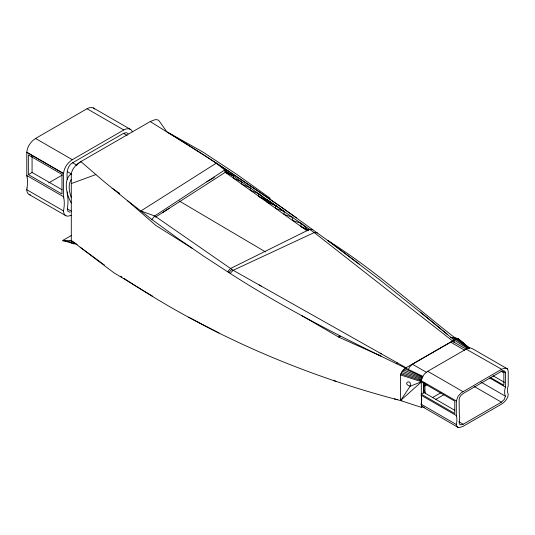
<?xml version="1.0" encoding="UTF-8"?>
<svg xmlns="http://www.w3.org/2000/svg" width="535" height="535" viewBox="0 0 535 535"><rect width="100%" height="100%" fill="white"/><g stroke="black" fill="none" stroke-linecap="round" stroke-linejoin="round"><path stroke-width="0.8" d="M232.25 175.259L224.994 171.153L233.227 175.941L233.441 178.175L241.733 181.867L241.867 184.207L250.233 187.798L250.286 190.233L258.733 193.724L258.713 196.265L276.281 205.962M275.732 205.58L275.565 208.322L284.232 211.512L283.991 214.354L292.732 217.437L292.418 220.38L301.238 223.369L308.3 230.157M67.276 179.72C66.688 173.775 66.715 166.171 72.62 162.747L123.491 133.375L126.166 132.606L128.119 133.589M301.238 223.369L300.844 226.412L308.153 230.331M505.421 396.214L504.244 399.464L501.395 402.173L463.149 424.255L460.307 424.83L459.264 423.8L459.297 422.082A20.758 11.984 -60 0 0 459.297 414.444L459.13 399.471L459.665 397.344L461.143 395.164L463.149 393.513L501.395 371.43L503.408 370.762L504.88 371.243L505.421 372.748L505.421 387.066L504.833 389.667A14.579 8.42 -60 0 0 504.833 394.282L505.421 396.214L480.992 382.11M422.222 406.058L421.56 407.416L400.541 400.568L400.541 374.908L402.173 371.163L406.025 367.759L455.526 339.31L456.843 338.949L458.856 339.25L469.248 347.964L457.953 338.963L450.791 337.244L458.856 339.25L468.981 347.87M71.563 215.271L67.764 216.22L65.925 215.759L29.151 194.533C26.91 193.229 26.402 190.299 27.038 187.952M65.925 215.759C63.685 214.455 63.177 211.526 63.812 209.185A36.086 20.832 -60 0 0 63.812 197.99M421.098 404.186L421.319 403.062A19.166 11.068 -60 0 0 421.326 396.014L421.312 379.282L424.295 374.105L427.712 371.283L466.42 348.94L469.877 347.803L472.211 348.553L507.421 368.882L508.217 371.022L508.217 385.681L507.615 388.316A12.994 7.503 -60 0 0 507.608 392.429L508.25 394.455C507.949 398.548 504.946 401.939 501.623 404.072L462.922 426.422L459.498 427.545L458.114 427.385L421.908 406.46L421.098 404.186L456.308 424.509L457.117 426.783L458.114 427.385M456.308 424.509L456.529 423.392A19.166 11.068 -60 0 0 456.529 416.337M339.237 335.565L338.896 337.21L381.107 356.176M162.874 212.402L169.067 208.423M408.553 369.177L409.596 366.943L412.438 364.235L450.684 342.153L452.697 341.484L501.623 369.264L505.087 368.133L507.421 368.882M405.624 368.026L405.818 367.659M75.415 243.913L72.566 243.371L71.61 242.241L71.282 240.623L71.282 174.102C71.931 168.585 76.425 164.419 80.872 161.583L103.69 181.291L127.357 200.592L151.866 219.477L154.722 215.946L224.727 170.01L227.85 170.665L279.163 205.567L329.981 242.094L380.191 280.173L429.672 319.709L454.108 339.999L467.73 348.646M228.84 272.562L231.856 269.386M151.866 219.477L177.179 237.921L203.287 255.904L230.157 273.425L233.16 270.295L314.232 232.571L317.308 232.859M400.541 374.908L421.56 381.763L400.541 400.568C303.626 375.309 210.342 335.231 126.628 280.093M76.077 165.288L80.872 161.583L150.215 121.552L155.01 119.713L156.996 119.68L158.52 120.241L159.477 121.371L166.793 131.73L202.959 152.067L237.239 174.671L270.302 198.338M130.152 129.209L93.384 107.976L91.619 107.455L89.285 107.756L87.024 108.739L35.544 138.458C30.849 141.521 27.165 146.65 26.783 152.355L63.551 173.581C63.939 167.883 67.617 162.747 72.319 159.691L123.792 129.972L126.053 128.988L128.393 128.681L130.152 129.209A9.657 5.577 -60 0 1 132.312 131.871M501.623 369.264L461.223 392.797L458.114 396.194L456.335 400.983L419.56 379.75M420.269 312.099L447.354 334.388M377.824 354.651L378.185 354.411L379.576 355.467M396.622 363.385L397.371 362.877M380.097 353.133L381.328 353.836M119.124 193.877L119.746 193.476L112.176 188.213M155.531 217.116L225.268 172.323L233.227 175.941M259.094 284.914L261.187 286.091M28.348 174.604L61.986 194.024L61.986 174.377L28.348 154.949L28.348 174.604L32.067 172.451L62.127 189.811M48.745 182.863L62.361 174.999M71.61 242.241L63.197 240.797L62.869 240.375L71.509 235.387M424.783 385.956L426.923 384.725M454.703 410.258L423.921 392.489L421.125 394.101L454.77 413.528L454.77 401.143L421.125 381.722M432.3 397.712L440.867 392.77M435.878 399.344L443.823 394.756M206.784 181.786L214.1 177.653L214.02 177.038M340.601 336.281L338.896 337.21L301.579 315.523M228.104 271.419L227.522 271.706L230.552 268.483L309.738 229.294L312.741 229.535M421.56 381.763L410.171 386.216C401.31 383.495 412.251 377.897 410.171 386.216L400.541 400.568L401.905 400.414M71.282 183.585L95.892 174.557M63.197 240.797L64.16 240.817M62.869 240.375L71.282 240.623L77.207 244.535M422.911 407.061L424.295 407.222M394.362 398.856L397.411 399.698M29.151 194.533L30.381 194.84M69.945 212.308L67.992 211.325L67.276 208.851A39.202 22.631 -60 0 0 67.276 194.325L67.276 191.898M64.922 241.051L72.566 243.371M400.728 373.771L421.627 380.693M336.662 381.582L333.465 380.465M401.277 372.494L421.821 379.616M402.173 371.163L422.135 378.633M275.712 205.674L267.139 202.29L267.233 199.655L284.232 211.512M403.283 369.872L422.523 377.75M69.503 242.021L74.091 243.933M404.607 368.709L422.249 376.754M422.757 376.292C357.052 344.948 291.448 312.948 230.157 273.425M188.561 317.168L219.009 333.031M301.172 226.646L308.187 230.351M259.555 196.867L267.186 201.053L258.733 193.724M406.025 367.759L233.16 270.295L154.722 215.946L140.859 210.997L216.294 163.135L224.727 170.01L314.232 232.571L452.523 340.909M87.024 108.739L123.792 129.972M123.491 133.375L127.076 135.442M501.823 370.675L505.421 372.748M450.684 342.153L464.781 350.291M500.994 371.223L503.856 372.875L503.856 385.253L490.254 377.402M493.049 375.784L504.505 382.398M489.612 377.937L505.421 387.066M474.097 386.404L501.395 402.173M35.544 138.458L72.319 159.691M72.62 162.747L76.92 165.228M427.712 371.283L462.922 391.613M412.438 364.235L426.535 372.373M67.276 171.608L71.576 174.089M423.559 390.102L425.098 391.466A22.236 12.84 -60 0 1 425.439 393.713M421.125 395.238L456.335 415.568L456.529 416.337M458.836 421.761L463.149 424.255M63.551 196.733L63.551 173.474L26.783 152.241L26.783 175.507L63.551 196.733L63.812 197.99M67.276 208.851L71.576 211.332M26.75 189.698L63.525 210.93M179.218 200.973L265.487 251.898M152.856 296.357L113.774 272.696L80.11 247.244M150.215 121.552L202.049 153.853L227.85 170.665M167.91 132.412C211.686 159.437 254.473 188.039 296.43 217.812M192.627 248.561L155.986 225.549L127.357 200.592M120.669 276.247L122.007 277.11M124.02 278.407L126.193 279.812M455.526 339.31L469.121 348.726M102.626 263.728L71.282 240.623M103.068 264.036L104.372 264.939M306.99 230.812L225.268 172.323L224.727 170.01M456.843 338.949L469.195 348.218M359.186 264.029L327.988 240.643C372.922 268.71 412.264 304.422 453.867 336.996L458.856 339.25L466.841 346.453M454.168 341.965L454.569 342.607M26.783 175.507L27.038 176.764M459.398 339.892L459.485 340.307M456.335 400.909L456.335 415.568M454.108 339.999L454.108 342.48M424.957 383.461L424.957 390.911M423.921 382.585L423.921 392.489M423.479 383.281L423.479 393.205M421.56 395.833L421.56 403.276M421.56 404.935L421.56 407.416M32.067 156.08L32.067 172.451M27.044 176.764A36.086 20.832 -60 0 1 27.044 187.952M93.384 107.983A9.657 5.577 -60 0 1 94.728 108.993M71.275 202.966A25.954 14.987 60 0 1 71.65 173.648M71.262 197.315A21.821 12.599 60 0 1 71.262 179.499"/></g></svg>
